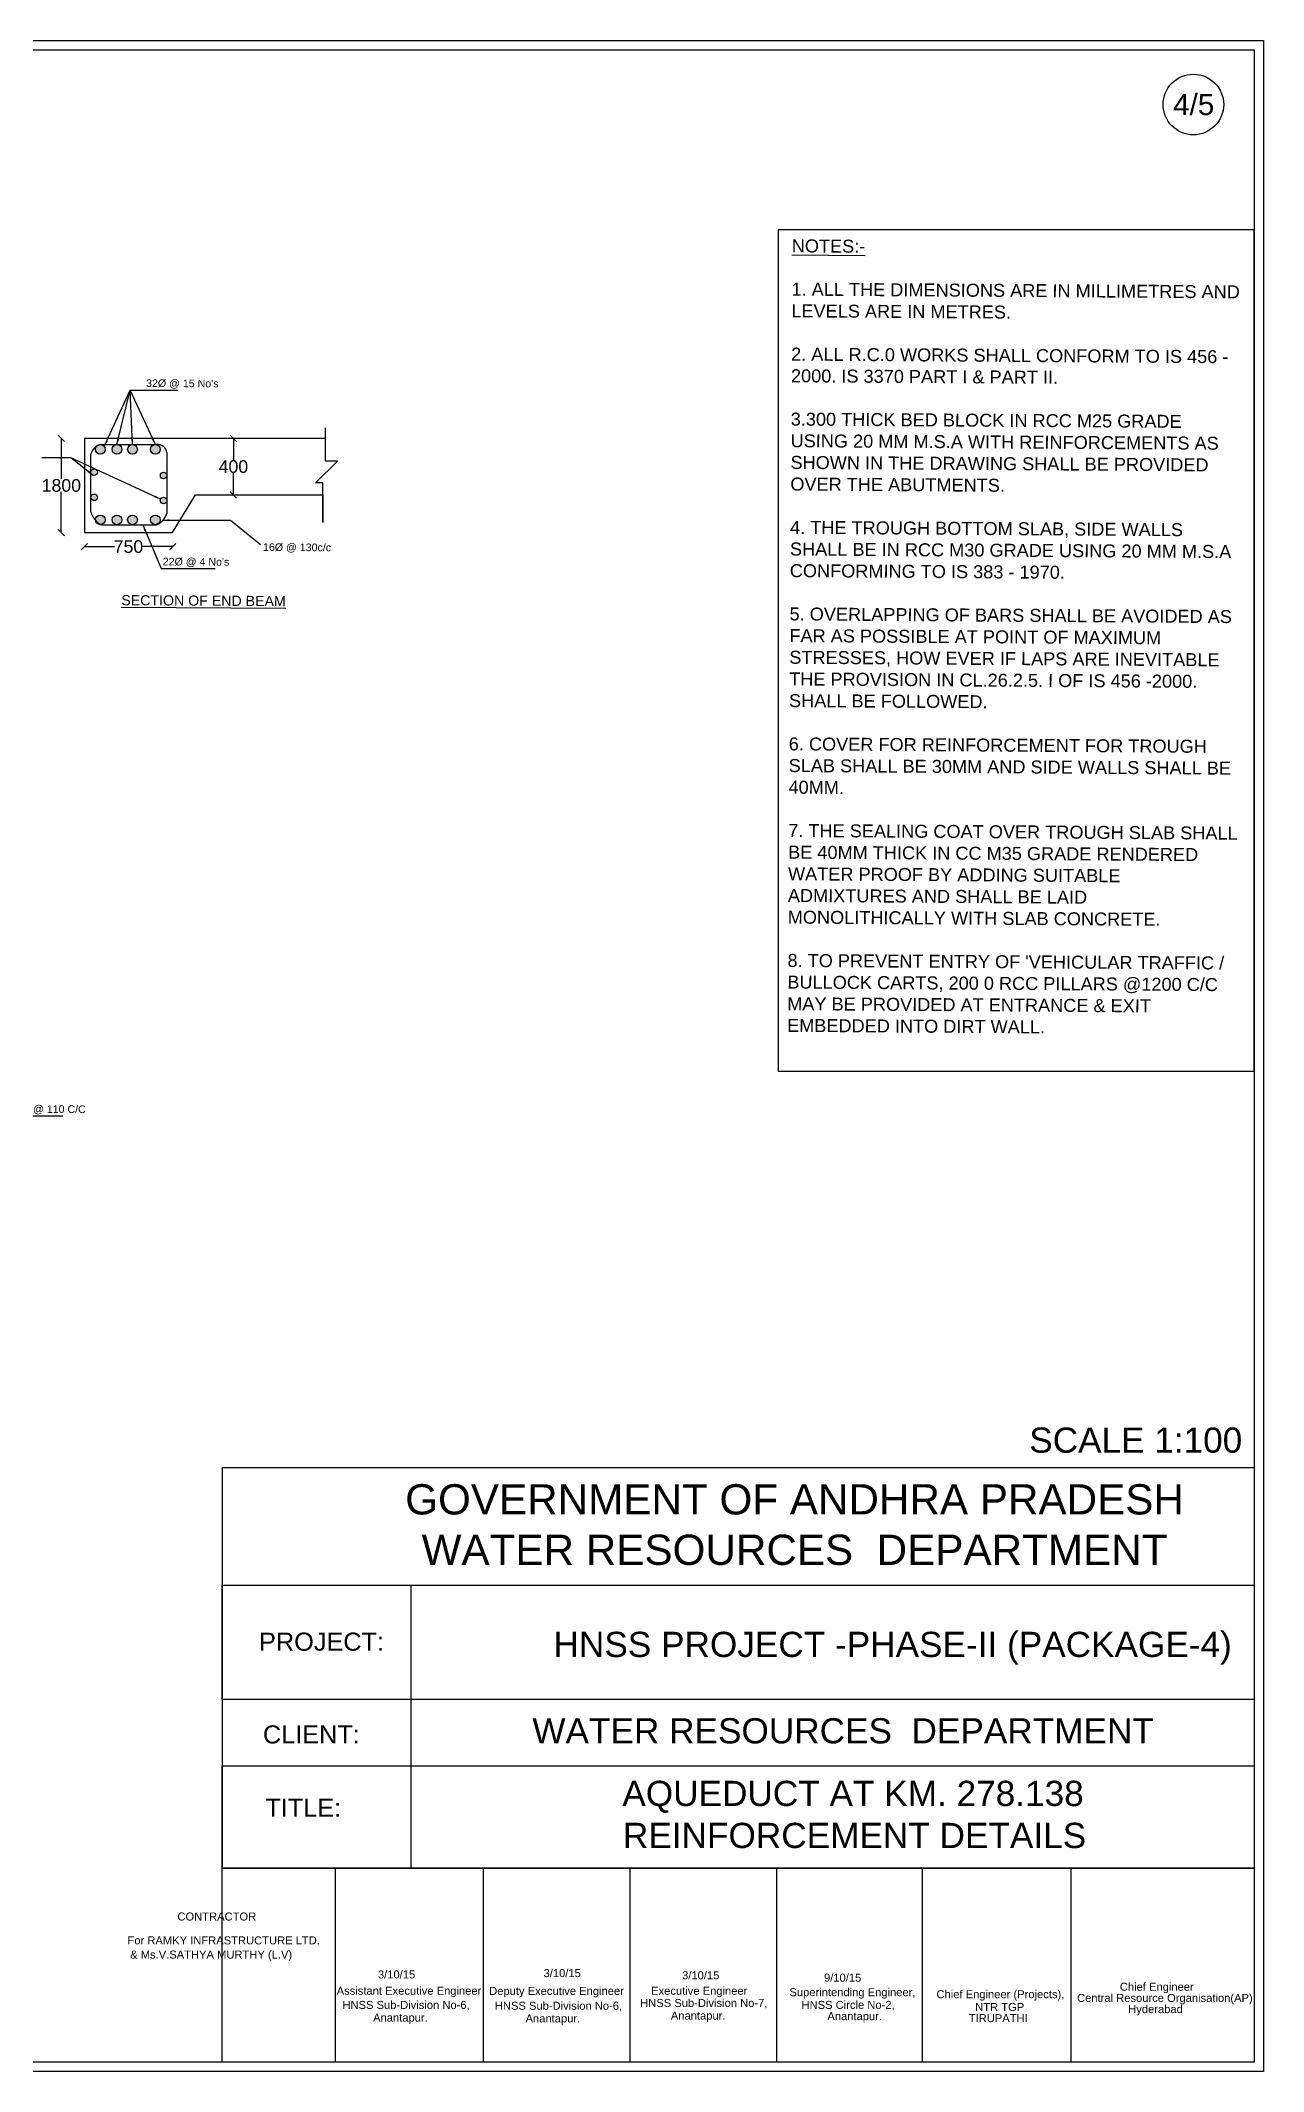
# Model space of a CAD drawing. Header units: millimetres. Extents: x 5124 to 3035737, y 2311 to 46090201.
# Drawn here: x 3021268 to 3035737, y 46066189 to 46090201 of the extents above; entities that cross this region are included whole.
import ezdxf

# ---------------------------------------------------------------- set-up
doc = ezdxf.new("R2010")
doc.units = ezdxf.units.MM
doc.header["$MEASUREMENT"] = 0
for name, color, linetype in [('DIMENSION', 7, 'Continuous'), ('DRAWING', 7, 'Continuous'), ('TEXT', 7, 'Continuous')]:
    doc.layers.add(name, color=color, linetype=linetype)
doc.styles.get("Standard").update_dxf_attribs({"font": 'arial.ttf'})
doc.dimstyles.get("Standard").update_dxf_attribs({"dimtxt": 150, "dimasz": 75, "dimexe": 0.18, "dimexo": 0.0625, "dimgap": 0.09, "dimtad": 0, "dimtih": 1, "dimtoh": 1, "dimdec": 0, "dimzin": 0, "dimdsep": 46, "dimtxsty": 'Standard', "dimblk": 'OBLIQUE', "dimcen": 0.09, "dimse1": 1, "dimse2": 1, "dimadec": 0, "dimazin": 0, "dimtfac": 1, "dimtdec": 0, "dimtofl": 0, "dimtmove": 0, "dimatfit": 3, "dimfxl": 1, "dimtolj": 1, "dimtzin": 0, "dimarcsym": 0})

# ---------------------------------------------------------------- blocks, each defined once
blk = doc.blocks.new('_Oblique')
at = {"color": 0, "linetype": 'ByBlock', "lineweight": -2}
blk.add_line((-0.5, -0.5), (0.5, 0.5), dxfattribs=at)
blk = doc.blocks.new('*D4')
at = {"layer": 'Defpoints', "color": 0, "transparency": 16777216}
for p in [(3021513, 46085499), (3021785, 46085499), (3021785, 46084384)]:
    blk.add_point(p, dxfattribs=at)
at = {"layer": 'DIMENSION', "color": 0, "lineweight": -2, "transparency": 16777216}
for p, q in [((3021513, 46085499), (3021513, 46085018)), ((3021513, 46084384), (3021513, 46084865))]:
    blk.add_line(p, q, dxfattribs=at)
at = {"layer": 'DIMENSION', "color": 0, "lineweight": -2, "transparency": 16777216, "xscale": 75, "yscale": 75, "zscale": 75}
for p, rotation in [((3021513, 46085499), 90), ((3021513, 46084384), 270)]:
    blk.add_blockref('_Oblique', p, dxfattribs=dict(at, rotation=rotation))
at = {"layer": 'DIMENSION', "color": 0, "transparency": 16777216, "insert": (3021513, 46084941), "char_height": 150, "attachment_point": 5}
blk.add_mtext('\\A1;1800', dxfattribs=at)
blk = doc.blocks.new('*D5')
at = {"layer": 'Defpoints', "color": 0, "transparency": 16777216}
for p in [(3021785, 46084384), (3022829, 46084384), (3022829, 46084218)]:
    blk.add_point(p, dxfattribs=at)
at = {"layer": 'DIMENSION', "color": 0, "lineweight": -2, "transparency": 16777216}
for p, q in [((3021785, 46084218), (3022142, 46084218)), ((3022829, 46084218), (3022472, 46084218))]:
    blk.add_line(p, q, dxfattribs=at)
at = {"layer": 'DIMENSION', "color": 0, "lineweight": -2, "transparency": 16777216, "xscale": 75, "yscale": 75, "zscale": 75, "rotation": 180}
blk.add_blockref('_Oblique', (3021785, 46084218), dxfattribs=at)
at = {"layer": 'DIMENSION', "color": 0, "lineweight": -2, "transparency": 16777216, "xscale": 75, "yscale": 75, "zscale": 75}
blk.add_blockref('_Oblique', (3022829, 46084218), dxfattribs=at)
at = {"layer": 'DIMENSION', "color": 0, "transparency": 16777216, "insert": (3022307, 46084218), "char_height": 150, "attachment_point": 5}
blk.add_mtext('\\A1;750', dxfattribs=at)
blk = doc.blocks.new('*D6')
at = {"layer": 'Defpoints', "color": 0, "transparency": 16777216}
for p in [(3023586, 46085499), (3023549, 46084830), (3023586, 46084830)]:
    blk.add_point(p, dxfattribs=at)
at = {"layer": 'DIMENSION', "color": 0, "lineweight": -2, "transparency": 16777216}
for p, q in [((3023549, 46085499), (3023549, 46085241)), ((3023549, 46084830), (3023549, 46085088))]:
    blk.add_line(p, q, dxfattribs=at)
at = {"layer": 'DIMENSION', "color": 0, "lineweight": -2, "transparency": 16777216, "xscale": 75, "yscale": 75, "zscale": 75}
for p, rotation in [((3023549, 46085499), 90), ((3023549, 46084830), 270)]:
    blk.add_blockref('_Oblique', p, dxfattribs=dict(at, rotation=rotation))
at = {"layer": 'DIMENSION', "color": 0, "transparency": 16777216, "insert": (3023549, 46085164), "char_height": 150, "attachment_point": 5}
blk.add_mtext('\\A1;400', dxfattribs=at)

msp = doc.modelspace()

# ---------------------------------------------------------------- hatches: boundary and pattern name
at = {"layer": 'DRAWING'}
h = msp.add_hatch(color=256, dxfattribs=at)
h.paths.add_polyline_path([(3022762.4, 46084768.1, 0.9488179), (3022684.5, 46084764, 0.9488179), (3022762.4, 46084759.9)])
h.paths.add_polyline_path([(3022684.5, 46085060.2, 1), (3022762.4, 46085060.2, 1)])
h.paths.add_polyline_path([(3022568.7, 46085368.5, 1), (3022683.4, 46085368.5, 1)])
h.paths.add_polyline_path([(3022412.5, 46085368.5, 1), (3022297.9, 46085368.5, 1)])
h.paths.add_polyline_path([(3022228.7, 46085368.5, 1), (3022114.1, 46085368.5, 1)])
h.paths.add_polyline_path([(3021974.9, 46085425.8, 0.0728849), (3021934.3, 46085409, 0.1982967), (3021917.6, 46085368.5, 1), (3022032.3, 46085368.5, 0.4142136)])
h = msp.add_hatch(color=256, dxfattribs=at)
h.paths.add_polyline_path([(3021941.8, 46085097.5, 1), (3021864, 46085097.5, 1)])
h.paths.add_polyline_path([(3021942, 46084801.2, 1), (3021864, 46084801.2, 1)])
h.paths.add_polyline_path([(3021917.6, 46084534.8, 0.0299618), (3021918, 46084527.9, 0.0939986), (3021985.3, 46084478.4, 0.3617003), (3022032.3, 46084534.8, 1)])
h.paths.add_polyline_path([(3022228.7, 46084534.8, 1), (3022114.1, 46084534.8, 1)])
h.paths.add_polyline_path([(3022412.5, 46084534.8, 1), (3022297.9, 46084534.8, 1)])
h.paths.add_polyline_path([(3022568.7, 46084534.8, 1), (3022683.4, 46084534.8, 1)])

# ---------------------------------------------------------------- linework, layer by layer
at = {"layer": 'DIMENSION'}
for points in [[(3035626.1, 46073324.8), (3035626.1, 46068592.6)], [(3024754, 46068592.6), (3024754, 46066299.6)], [(3026505.3, 46068592.6), (3026505.3, 46066299.6)], [(3028241.1, 46068592.6), (3028241.1, 46066299.6)], [(3029977, 46068592.6), (3029977, 46066299.6)], [(3031697.8, 46068592.6), (3031697.8, 46066299.6)], [(3033458.6, 46068592.6), (3033458.6, 46066299.6)]]:
    msp.add_lwpolyline(points, dxfattribs=at)
msp.add_lwpolyline([(3023414.8, 46068592.6), (3035626.1, 46068592.6), (3035626.1, 46066299.6), (3023414.8, 46066299.6)], close=True, dxfattribs=at)
msp.add_circle((3034908.2, 46089445.9), 358.6, dxfattribs=at)
at = {"layer": 'DRAWING'}
for points in [[(2999121.6, 46090201.5), (3035736.8, 46090201.5), (3035736.8, 46066188.8), (2999121.6, 46066188.8)], [(2999232.4, 46090090.7), (3035626.1, 46090090.7), (3035626.1, 46066299.6), (2999232.4, 46066299.6)], [(3035626.1, 46087964.6), (3029993.6, 46087964.6), (3029993.6, 46078017.3), (3035626.1, 46078017.3)]]:
    msp.add_lwpolyline(points, close=True, dxfattribs=at)
for points in [[(3021785.2, 46085498.9), (3021785.2, 46084383.8), (3022828.7, 46084383.8), (3023102.2, 46084829.8), (3024606, 46084829.8), (3024606, 46084502.1), (3024606, 46084971), (3024519.4, 46084971), (3024779.2, 46085230.4), (3024637.9, 46085230.4), (3024637.9, 46085621.8)], [(3021785.2, 46085498.9), (3024637.9, 46085498.9)], [(3021974.9, 46085425.8), (3022640.7, 46085425.8)], [(3022640.7, 46085425.8), (3022666.5, 46085425.8)], [(3021864, 46084629.1), (3021864, 46085311)], [(3022762.4, 46085328.3), (3022762.4, 46084609.7)], [(3021987.4, 46084477.4), (3022640.7, 46084477.4)]]:
    msp.add_lwpolyline(points, dxfattribs=at)
for centre, radius in [((3021974.9, 46085368.5), 57.3), ((3022171.4, 46085368.5), 57.3), ((3022355.2, 46085368.5), 57.3), ((3022626, 46085368.5), 57.3), ((3021902.9, 46085097.5), 38.9), ((3022723.5, 46085060.2), 38.9), ((3021903, 46084801.2), 39), ((3022723.6, 46084764), 39), ((3021974.9, 46084534.8), 57.3), ((3022171.4, 46084534.8), 57.3), ((3022355.2, 46084534.8), 57.3), ((3022626, 46084534.8), 57.3)]:
    msp.add_circle(centre, radius, dxfattribs=at)
for centre, radius, start, end in [((3022012.2, 46085278.8), 151.7, 104.23062, 167.71997), ((3022653.6, 46085317.2), 109.4, 5.81377, 96.78445), ((3022082.2, 46084680.6), 224.3, 193.27451, 244.97135), ((3022559.2, 46084674.5), 213.3, 292.48102, 342.31408)]:
    msp.add_arc(centre, radius, start, end, dxfattribs=at)
at = {"layer": 'TEXT'}
for points in [[(3035626.1, 46073324.8), (3023414.8, 46073324.8), (3023414.8, 46068592.6), (3035626.1, 46068592.6)], [(3035626.1, 46070584.6), (3023414.8, 46070584.6), (3023414.8, 46071937.6), (3035626.1, 46071937.6)], [(3025647.1, 46071937.6), (3025647.1, 46068592.6)], [(3035626.1, 46068592.6), (3023414.8, 46068592.6), (3023414.8, 46069803.3), (3035626.1, 46069803.3)]]:
    msp.add_lwpolyline(points, dxfattribs=at)

# ---------------------------------------------------------------- texts
at = {"layer": 'DIMENSION'}
msp.add_text('4/5', height=250.95, dxfattribs=at).set_placement((3034668.3, 46089320.5))
for s, height, p in [("32Ø @ 15 No's", 90, (3022515.5, 46086106.5)), ('16Ø @ 130c/c ', 90, (3023899.3, 46084167.8)), ("22Ø @ 4 No's", 90, (3022712.7, 46083997.1)), ('%%USECTION OF END BEAM', 120, (3022222.3, 46083525.4)), ('25Ø @ 110 C/C', 90, (3020905.9, 46077525.9))]:
    msp.add_text(s, height=height, rotation=359.65712, dxfattribs=at).set_placement(p)
at = {"layer": 'DIMENSION', "insert": (3030156.5, 46087851.7), "char_height": 153.5965, "width": 5317.009, "attachment_point": 1, "rotation": 359.65712}
msp.add_mtext("{\\LNOTES:- }\\P\\P1. ALL THE DIMENSIONS ARE IN MILLIMETRES AND LEVELS ARE IN METRES. \\P\\P2. ALL R.C.0 WORKS SHALL CONFORM TO IS 456 - 2000. IS 3370 PART I & PART II. \\P\\P3.300 THICK BED BLOCK IN RCC M25 GRADE USING 20 MM M.S.A WITH REINFORCEMENTS AS SHOWN IN THE DRAWING SHALL BE PROVIDED OVER THE ABUTMENTS. \\P\\P4. THE TROUGH BOTTOM SLAB, SIDE WALLS SHALL BE IN RCC M30 GRADE USING 20 MM M.S.A CONFORMING TO IS 383 - 1970. \\P\\P5. OVERLAPPING OF BARS SHALL BE AVOIDED AS FAR AS POSSIBLE AT POINT OF MAXIMUM STRESSES, HOW EVER IF LAPS ARE INEVITABLE THE PROVISION IN CL.26.2.5. I OF IS 456 -2000. SHALL BE FOLLOWED. \\P\\P6. COVER FOR REINFORCEMENT FOR TROUGH SLAB SHALL BE 30MM AND SIDE WALLS SHALL BE 40MM. \\P\\P7. THE SEALING COAT OVER TROUGH SLAB SHALL BE 40MM THICK IN CC M35 GRADE RENDERED WATER PROOF BY ADDING SUITABLE ADMIXTURES AND SHALL BE LAID MONOLITHICALLY WITH SLAB CONCRETE. \\P\\P8. TO PREVENT ENTRY OF 'VEHICULAR TRAFFIC / BULLOCK CARTS, 200 0 RCC PILLARS @1200 C/C MAY BE PROVIDED AT ENTRANCE & EXIT EMBEDDED INTO DIRT WALL. ", dxfattribs=at)
at = {"layer": 'TEXT'}
for s, p in [('CONTRACTOR', (3022886.4, 46067972.5)), ('For RAMKY INFRASTRUCTURE LTD.', (3022296.3, 46067690.6)), ('& Ms.V.SATHYA MURTHY (L.V)', (3022327.8, 46067522.7)), ('3/10/15', (3025259, 46067287.9)), ('3/10/15', (3027218.9, 46067303.8)), ('3/10/15', (3028858.4, 46067277.5)), ('9/10/15', (3030537.4, 46067249.8)), ('Assistant Executive Engineer ', (3024771.2, 46067095.3)), ('Deputy Executive Engineer ', (3026575.5, 46067092.7)), ('Executive Engineer ', (3028492, 46067094.7)), ('Superintending Engineer,', (3030128.4, 46067077.8)), ('Chief Engineer (Projects),', (3031868.4, 46067054.1)), ('Central Resource Organisation(AP)', (3033531.8, 46067009.9)), ('Chief Engineer ', (3034037.9, 46067142.4)), (' HNSS Sub-Division No-6,', (3024802.7, 46066927.5)), ('Anantapur.', (3025202.3, 46066777.9)), (' HNSS Sub-Division No-6,', (3026606.2, 46066917.3)), ('Anantapur.', (3027005.9, 46066767.7)), (' HNSS Sub-Division No-7,', (3028325.5, 46066950.6)), ('Anantapur.', (3028725.2, 46066801)), (' HNSS Circle No-2,', (3030234.7, 46066927.8)), ('Anantapur.', (3030577.2, 46066794.8)), ('TIRUPATHI', (3032250.1, 46066771.1)), ('NTR TGP', (3032326.6, 46066902.9)), ('Hyderabad', (3034136.8, 46066878))]:
    msp.add_text(s, height=94.6, dxfattribs=at).set_placement(p)
at = {"layer": 'TEXT', "color": 7}
for s, insert, char_height, width, attachment_point in [('SCALE 1:100', (3032966.6, 46073802), 297.695, 4716.288, 1), ('GOVERNMENT OF ANDHRA PRADESH\\PWATER RESOURCES  DEPARTMENT', (3030188.9, 46072652.4), 357.608, 10198.551, 5), ('HNSS PROJECT -PHASE-II (PACKAGE-4)', (3031350.1, 46071192.8), 298.007, 10198.551, 5)]:
    msp.add_mtext(s, dxfattribs=dict(at, insert=insert, char_height=char_height, width=width, attachment_point=attachment_point))
at = {"layer": 'TEXT', "attachment_point": 1}
for s, insert, char_height, width in [('PROJECT:', (3023852.6, 46071377.1), 214.1, 1997.613), ('CLIENT:', (3023898, 46070280.2), 214.1, 1997.613), ('WATER RESOURCES  DEPARTMENT\\P', (3027086.2, 46070365.2), 298.007, 9250.959), ('\\pi1904.6;AQUEDUCT AT KM. 278.138\\P\\pi1911.7;REINFORCEMENT DETAILS ', (3026246.6, 46069624.8), 298.007, 9250.959), ('TITLE:', (3023927, 46069413), 214.1, 1160.973)]:
    msp.add_mtext(s, dxfattribs=dict(at, insert=insert, char_height=char_height, width=width))

# ---------------------------------------------------------------- dimensions: what is measured, and where the dimension line sits
at = {"layer": 'DIMENSION'}
for base, p1, p2, text, picture, middle in [((3021512.8, 46085498.9), (3021785.2, 46084383.8), (3021785.2, 46085498.9), '1800', '*D4', (3021512.8, 46084941.4)), ((3023548.6, 46084829.8), (3023585.7, 46085498.9), (3023585.7, 46084829.8), '400', '*D6', (3023548.6, 46085164.4))]:
    dim = msp.add_linear_dim(base=base, p1=p1, p2=p2, angle=90, text=text, dimstyle='Standard', dxfattribs=at)
    dim.commit()
    dim.dimension.update_dxf_attribs({"geometry": picture, "text_midpoint": middle})
dim = msp.add_linear_dim(base=(3022828.7, 46084217.7), p1=(3021785.2, 46084383.8), p2=(3022828.7, 46084383.8), text='750', dimstyle='Standard', dxfattribs=at)
dim.commit()
dim.dimension.update_dxf_attribs({"geometry": '*D5', "text_midpoint": (3022307, 46084217.7)})

# ---------------------------------------------------------------- leaders
at = {"layer": 'DRAWING'}
for points in [[(3022021.5, 46085402), (3022329.2, 46086067.4), (3022893.4, 46086067.4)], [(3022171.4, 46085425.8), (3022329.2, 46086067.4)], [(3022355.2, 46085425.8), (3022329.2, 46086067.4)], [(3022626, 46085425.8), (3022329.2, 46086067.4)], [(3022688, 46084780.1), (3021625, 46085267), (3021283.8, 46085267)], [(3021890.4, 46085060.6), (3021625, 46085267)], [(3022476.1, 46084477.4), (3022695.8, 46083958), (3023331.3, 46083958)], [(3022716.2, 46084530.1), (3023515.7, 46084530.1), (3023868.8, 46084243.7)], [(3019808, 46078116.4), (3019808, 46077485.9), (3021529.6, 46077485.9)]]:
    msp.add_leader(points, dimstyle='Standard', override={"dimgap": 0.09, "dimtad": 0}, dxfattribs=at)

doc.saveas('drawing.dxf')
